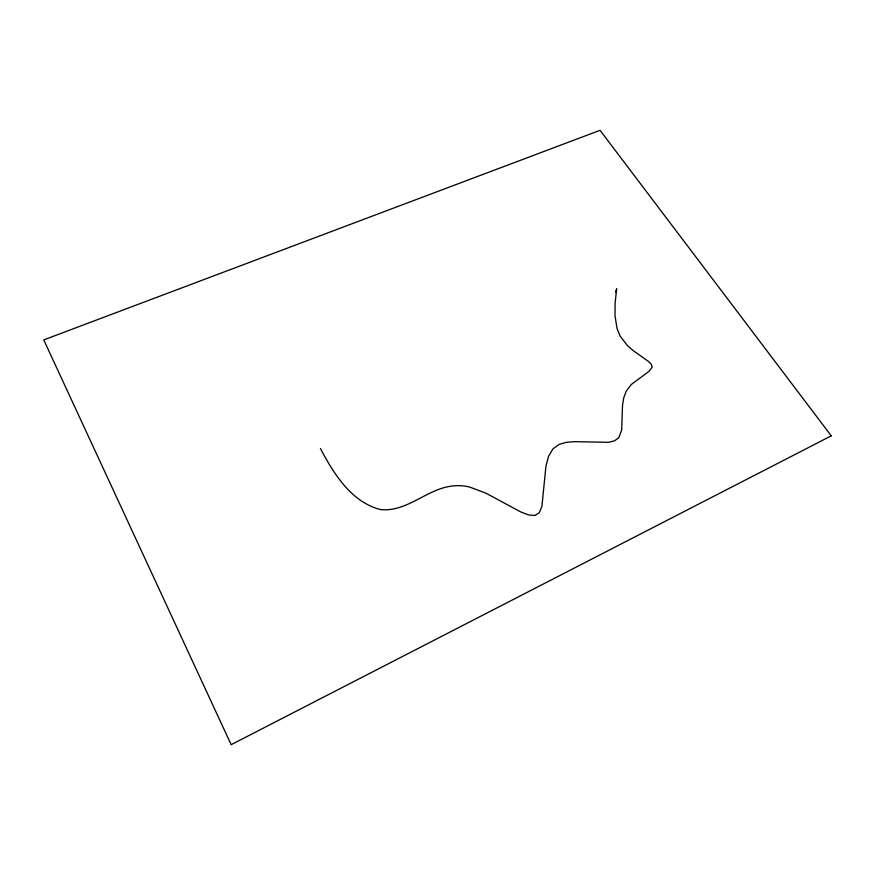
<?xml version="1.0" encoding="UTF-8"?>
<svg xmlns="http://www.w3.org/2000/svg" width="875" height="875" viewBox="0 0 875 875"><rect width="100%" height="100%" fill="white"/><g stroke="black" fill="none" stroke-linecap="round" stroke-linejoin="round"><path stroke-width="1.31" d="M615.606 292.064L616.678 288.75L615.103 303.253L614.994 315.656L617.017 328.497L620.156 336.142L627.353 345.472L633.052 350.503L648.539 361.517L651.383 364.383L652.159 367.139L649.108 371.284L631.334 384.464L626.281 391.059L623.711 397.906L622.53 405.278L621.644 430.216L618.734 437.762L614.556 440.847L608.42 442.323L574.536 441.656L566.278 442.345L559.114 444.38L552.989 448.831L548.559 456.356L545.978 465.872L541.898 506.461L539.284 512.695L534.855 515.495L528.587 514.959L520.745 511.93L485.855 493.128L469.777 487.102A42.547 39.156 19.1 0 0 453.611 485.887C427.427 488.064 407.389 512.487 380.406 509.545C351.148 501.977 333.714 473.638 320.436 448.547M831.25 435.838L231.153 744.691L43.75 339.905L600.053 130.309L831.25 435.838"/></g></svg>
